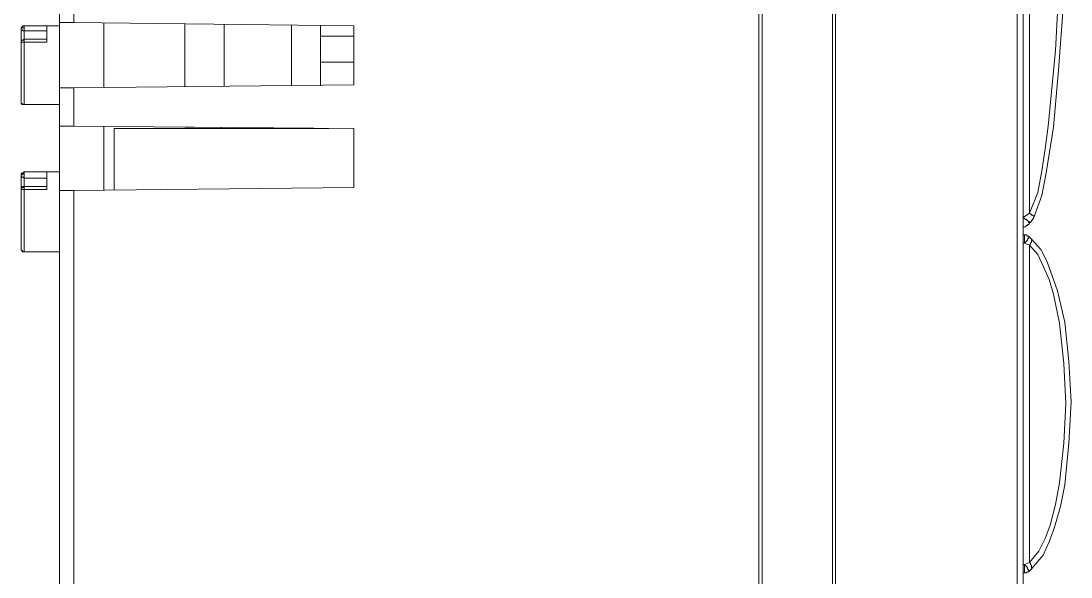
# Model space of a CAD drawing. Header units: centimetres. Extents: x -12.5 to 12.5, y -6.1 to 6.1.
# Drawn here: x 8.262 to 11.835, y -1.193 to 0.7 of the extents above; entities that cross this region are included whole.
import ezdxf

# ---------------------------------------------------------------- set-up
doc = ezdxf.new("R2010")
doc.units = ezdxf.units.CM
doc.header["$MEASUREMENT"] = 0
doc.layers.add('Camada 1', color=7, linetype='Continuous')

msp = doc.modelspace()

# ---------------------------------------------------------------- linework, layer by layer
at = {"layer": 'Camada 1', "color": 251, "lineweight": 9}
for points in [[(11.02362, -5.82844), (11.02362, -5.82844), (11.02362, 5.81417), (11.02362, 5.81417)], [(11.0342, 5.81417), (11.0342, 5.81417), (11.0342, -5.82844), (11.0342, -5.82844)], [(11.6518, -5.82844), (11.6518, -5.82844), (11.6518, 5.81417), (11.6518, 5.81417)], [(11.67298, 5.81417), (11.67298, 5.81417), (11.67298, -5.82844), (11.67298, -5.82844)], [(10.77304, -2.02756), (10.77304, -2.02756), (10.77304, 5.77888), (10.77304, 5.77888)], [(10.78363, 5.77888), (10.78363, 5.77888), (10.78363, -2.02756), (10.78363, -2.02756)], [(10.78363, -3.69098), (10.78363, -3.69098), (10.78363, 3.65738), (10.78363, 3.65738)], [(11.67298, 0.03126), (11.67298, 0.03126), (11.67298, 3.48142), (11.67298, 3.48142)], [(11.69415, 3.46731), (11.69415, 3.46731), (11.69415, 0.04537), (11.69415, 0.04537)], [(8.44154, 0.82458), (8.44154, 0.82458), (8.44154, 0.69405), (8.44154, 0.69405)], [(8.39215, 0.69405), (8.39215, 0.69405), (8.39215, 0.82105), (8.39215, 0.82105)], [(8.34982, 0.68347), (8.34982, 0.68347), (8.27221, 0.68347), (8.27221, 0.68347)], [(8.34982, 0.68347), (8.34982, 0.68347), (8.34982, 0.62702), (8.34982, 0.62702)], [(8.39215, 0.68347), (8.39215, 0.68347), (8.34982, 0.68347), (8.34982, 0.68347)], [(8.39215, 0.69405), (8.39215, 0.69405), (8.39215, 0.4718), (8.39215, 0.4718)], [(8.39215, 0.68347), (8.39215, 0.68347), (8.39215, 0.68347), (8.39215, 0.68347)], [(9.39404, 0.68347), (9.39404, 0.68347), (8.44154, 0.69405), (8.44154, 0.69405)], [(8.54384, 0.69052), (8.54384, 0.69052), (8.54384, 0.47533), (8.54384, 0.47533)], [(8.81901, 0.47533), (8.81901, 0.47533), (8.81901, 0.69052), (8.81901, 0.69052)], [(8.81901, 0.69052), (8.81901, 0.69052), (8.81901, 0.47533), (8.81901, 0.47533)], [(8.95307, 0.68699), (8.95307, 0.68699), (8.95307, 0.47886), (8.95307, 0.47886)], [(9.18237, 0.68699), (9.18237, 0.68699), (9.18237, 0.47886), (9.18237, 0.47886)], [(9.28115, 0.68347), (9.28115, 0.68347), (9.28115, 0.6623), (9.28115, 0.6623)], [(9.28115, 0.68347), (9.28115, 0.68347), (9.28115, 0.68347), (9.28115, 0.68347)], [(9.28115, 0.68347), (9.28115, 0.68347), (9.28115, 0.67641), (9.28115, 0.67641)], [(9.28115, 0.47886), (9.28115, 0.47886), (9.28115, 0.68347), (9.28115, 0.68347)], [(9.39404, 0.68347), (9.39404, 0.68347), (9.39404, 0.48238), (9.39404, 0.48238)], [(11.80703, 0.69095), (11.80703, 0.69095), (11.80703, 0.69095), (11.80703, 0.69095)], [(8.26162, 0.67288), (8.26162, 0.67288), (8.26162, 0.4718), (8.26162, 0.4718)], [(8.34982, 0.66583), (8.34982, 0.66583), (8.27221, 0.66583), (8.27221, 0.66583)], [(8.27221, 0.63761), (8.27221, 0.63761), (8.27221, 0.66583), (8.27221, 0.66583)], [(9.28115, 0.6623), (9.28115, 0.6623), (9.28115, 0.6623), (9.28115, 0.6623)], [(9.28115, 0.6623), (9.28115, 0.6623), (9.28115, 0.65524), (9.28115, 0.65524)], [(9.28115, 0.65524), (9.28115, 0.65524), (9.28115, 0.65524), (9.28115, 0.65524)], [(9.28115, 0.65524), (9.28115, 0.65524), (9.28115, 0.64113), (9.28115, 0.64113)], [(9.28115, 0.65172), (9.28115, 0.65172), (9.28115, 0.65172), (9.28115, 0.65172)], [(9.39404, 0.64819), (9.39404, 0.64819), (9.28115, 0.64819), (9.28115, 0.64819)], [(8.26162, 0.62702), (8.26162, 0.62702), (8.26162, 0.42594), (8.26162, 0.42594)], [(8.34982, 0.63761), (8.34982, 0.63761), (8.27221, 0.63761), (8.27221, 0.63761)], [(8.27221, 0.62702), (8.27221, 0.62702), (8.27221, 0.41536), (8.27221, 0.41536)], [(9.28115, 0.64113), (9.28115, 0.64113), (9.28115, 0.60938), (9.28115, 0.60938)], [(9.28115, 0.63055), (9.28115, 0.63055), (9.28115, 0.63055), (9.28115, 0.63055)], [(9.28115, 0.61644), (9.28115, 0.61644), (9.28115, 0.5988), (9.28115, 0.5988)], [(9.28115, 0.60938), (9.28115, 0.60938), (9.28115, 0.5988), (9.28115, 0.5988)], [(9.28115, 0.60585), (9.28115, 0.60585), (9.28115, 0.60585), (9.28115, 0.60585)], [(9.28115, 0.5988), (9.28115, 0.5988), (9.28115, 0.5988), (9.28115, 0.5988)], [(9.28115, 0.5988), (9.28115, 0.5988), (9.28115, 0.58469), (9.28115, 0.58469)], [(9.28115, 0.5988), (9.28115, 0.5988), (9.28115, 0.5988), (9.28115, 0.5988)], [(9.28115, 0.5988), (9.28115, 0.5988), (9.28115, 0.5988), (9.28115, 0.5988)], [(9.28115, 0.58469), (9.28115, 0.58469), (9.28115, 0.58469), (9.28115, 0.58469)], [(9.28115, 0.58469), (9.28115, 0.58469), (9.28115, 0.57411), (9.28115, 0.57411)], [(9.28115, 0.57411), (9.28115, 0.57411), (9.28115, 0.57411), (9.28115, 0.57411)], [(9.28115, 0.57411), (9.28115, 0.57411), (9.28115, 0.55294), (9.28115, 0.55294)], [(9.39404, 0.55999), (9.39404, 0.55999), (9.28115, 0.55999), (9.28115, 0.55999)], [(9.28115, 0.55294), (9.28115, 0.55294), (9.28115, 0.55294), (9.28115, 0.55294)], [(9.28115, 0.55294), (9.28115, 0.55294), (9.28115, 0.54588), (9.28115, 0.54588)], [(9.28115, 0.54588), (9.28115, 0.54588), (9.28115, 0.54588), (9.28115, 0.54588)], [(9.28115, 0.54588), (9.28115, 0.54588), (9.28115, 0.53883), (9.28115, 0.53883)], [(9.28115, 0.53883), (9.28115, 0.53883), (9.28115, 0.53883), (9.28115, 0.53883)], [(9.28115, 0.53883), (9.28115, 0.53883), (9.28115, 0.51766), (9.28115, 0.51766)], [(9.28115, 0.51766), (9.28115, 0.51766), (9.28115, 0.51766), (9.28115, 0.51766)], [(9.28115, 0.51766), (9.28115, 0.51766), (9.28115, 0.51413), (9.28115, 0.51413)], [(9.28115, 0.51413), (9.28115, 0.51413), (9.28115, 0.51413), (9.28115, 0.51413)], [(9.28115, 0.51413), (9.28115, 0.51413), (9.28115, 0.47886), (9.28115, 0.47886)], [(9.28115, 0.51413), (9.28115, 0.51413), (9.28115, 0.51413), (9.28115, 0.51413)], [(8.39215, 0.34127), (8.39215, 0.34127), (8.39215, 0.4718), (8.39215, 0.4718)], [(8.44154, 0.4718), (8.44154, 0.4718), (9.39404, 0.48238), (9.39404, 0.48238)], [(8.44154, 0.4718), (8.44154, 0.4718), (8.44154, 0.34127), (8.44154, 0.34127)], [(8.39215, 0.41536), (8.39215, 0.41536), (8.27221, 0.41536), (8.27221, 0.41536)], [(8.27221, 0.41536), (8.27221, 0.41536), (8.34982, 0.41536), (8.34982, 0.41536)], [(8.34982, 0.41536), (8.34982, 0.41536), (8.39215, 0.41536), (8.39215, 0.41536)], [(8.39215, 0.41536), (8.39215, 0.41536), (8.39215, 0.41536), (8.39215, 0.41536)], [(8.39215, 0.34127), (8.39215, 0.34127), (8.39215, 0.12255), (8.39215, 0.12255)], [(9.39404, 0.33422), (9.39404, 0.33422), (8.44154, 0.34127), (8.44154, 0.34127)], [(8.54384, 0.34127), (8.54384, 0.34127), (8.54384, 0.12255), (8.54384, 0.12255)], [(8.57912, 0.12608), (8.57912, 0.12608), (8.57912, 0.33422), (8.57912, 0.33422)], [(9.30937, 0.33422), (9.30937, 0.33422), (8.57912, 0.33422), (8.57912, 0.33422)], [(8.81901, 0.33774), (8.81901, 0.33774), (8.81901, 0.33774), (8.81901, 0.33774)], [(8.81901, 0.33774), (8.81901, 0.33774), (8.81901, 0.33774), (8.81901, 0.33774)], [(8.81901, 0.33774), (8.81901, 0.33774), (8.85076, 0.33774), (8.85076, 0.33774)], [(8.94248, 0.33774), (8.94248, 0.33774), (8.94248, 0.33422), (8.94248, 0.33422)], [(9.39404, 0.33422), (9.39404, 0.33422), (9.39404, 0.13313), (9.39404, 0.13313)], [(8.34982, 0.18605), (8.34982, 0.18605), (8.27221, 0.18605), (8.27221, 0.18605)], [(8.34982, 0.18605), (8.34982, 0.18605), (8.34982, 0.12608), (8.34982, 0.12608)], [(8.39215, 0.18605), (8.39215, 0.18605), (8.34982, 0.18605), (8.34982, 0.18605)], [(8.26162, 0.17547), (8.26162, 0.17547), (8.26162, -0.02915), (8.26162, -0.02915)], [(8.34982, 0.16488), (8.34982, 0.16488), (8.27221, 0.16488), (8.27221, 0.16488)], [(8.27221, 0.13666), (8.27221, 0.13666), (8.27221, 0.16488), (8.27221, 0.16488)], [(8.26162, 0.12608), (8.26162, 0.12608), (8.26162, -0.07501), (8.26162, -0.07501)], [(8.34982, 0.13666), (8.34982, 0.13666), (8.27221, 0.13666), (8.27221, 0.13666)], [(8.27221, 0.13666), (8.27221, 0.13666), (8.27221, 0.13666), (8.27221, 0.13666)], [(8.27221, 0.12608), (8.27221, 0.12608), (8.27221, -0.08559), (8.27221, -0.08559)], [(8.39215, -3.66981), (8.39215, -3.66981), (8.39215, 0.12255), (8.39215, 0.12255)], [(8.44154, 0.12255), (8.44154, 0.12255), (9.39404, 0.13313), (9.39404, 0.13313)], [(8.44154, 0.12255), (8.44154, 0.12255), (8.44154, -3.66981), (8.44154, -3.66981)], [(11.67298, 0.03126), (11.67298, 0.03126), (11.69415, 0.04537), (11.69415, 0.04537)], [(11.67298, 0.03126), (11.67298, 0.03126), (11.67298, 0.03126), (11.67298, 0.03126)], [(11.69767, 0.01362), (11.69767, 0.01362), (11.69415, 0.01362), (11.69415, 0.01362)], [(11.70826, 0.03126), (11.70826, 0.03126), (11.69767, 0.01362), (11.69767, 0.01362)], [(11.67298, -0.02872), (11.67298, -0.02872), (11.67298, -0.02872), (11.67298, -0.02872)], [(11.67298, -1.15055), (11.67298, -1.15055), (11.67298, -0.05694), (11.67298, -0.05694)], [(11.69415, -0.06399), (11.69415, -0.06399), (11.67651, -0.05694), (11.67651, -0.05694)], [(11.69415, -0.03577), (11.69415, -0.03577), (11.7012, -0.04283), (11.7012, -0.04283)], [(11.69415, -0.06399), (11.69415, -0.06399), (11.69415, -1.14349), (11.69415, -1.14349)], [(8.39215, -0.08559), (8.39215, -0.08559), (8.27221, -0.08559), (8.27221, -0.08559)], [(8.27221, -0.08559), (8.27221, -0.08559), (8.34982, -0.08559), (8.34982, -0.08559)], [(8.34982, -0.08559), (8.34982, -0.08559), (8.39215, -0.08559), (8.39215, -0.08559)], [(8.39215, -0.08559), (8.39215, -0.08559), (8.39215, -0.08559), (8.39215, -0.08559)], [(11.67651, -1.15055), (11.67651, -1.15055), (11.69415, -1.14349), (11.69415, -1.14349)], [(11.67298, -1.17877), (11.67298, -1.17877), (11.67298, -1.17877), (11.67298, -1.17877)], [(11.7012, -1.16466), (11.7012, -1.16466), (11.69415, -1.17172), (11.69415, -1.17172)]]:
    msp.add_open_spline(points, degree=3, dxfattribs=at)
for points, knots in [([(11.69415, 0.04537), (11.69415, 0.04537), (11.72237, 0.11592), (11.72237, 0.11592), (11.72237, 0.11592), (11.73648, 0.19001), (11.73648, 0.19001), (11.73648, 0.19001), (11.74706, 0.26409), (11.74706, 0.26409), (11.74706, 0.26409), (11.75765, 0.3417), (11.75765, 0.3417), (11.75765, 0.3417), (11.78234, 0.59923), (11.78234, 0.59923), (11.78234, 0.59923), (11.79645, 0.86028), (11.79645, 0.86028), (11.79645, 0.86028), (11.80703, 1.11781), (11.80703, 1.11781), (11.80703, 1.11781), (11.81762, 1.65403), (11.81762, 1.65403), (11.81762, 1.65403), (11.81409, 2.19025), (11.81409, 2.19025), (11.81409, 2.19025), (11.80351, 2.52187), (11.80351, 2.52187), (11.80351, 2.52187), (11.78587, 2.84995), (11.78587, 2.84995), (11.78587, 2.84995), (11.75765, 3.17803), (11.75765, 3.17803), (11.75765, 3.17803), (11.74001, 3.3015), (11.74001, 3.3015), (11.74001, 3.3015), (11.71178, 3.42498), (11.71178, 3.42498), (11.71178, 3.42498), (11.69415, 3.46731), (11.69415, 3.46731)], [0, 0, 0, 0, 0.0666667, 0.0666667, 0.0666667, 0.1333333, 0.1333333, 0.1333333, 0.2, 0.2, 0.2, 0.2666667, 0.2666667, 0.2666667, 0.3333333, 0.3333333, 0.3333333, 0.4, 0.4, 0.4, 0.4666667, 0.4666667, 0.4666667, 0.5333333, 0.5333333, 0.5333333, 0.6, 0.6, 0.6, 0.6666667, 0.6666667, 0.6666667, 0.7333333, 0.7333333, 0.7333333, 0.8, 0.8, 0.8, 0.8666667, 0.8666667, 0.8666667, 0.9333333, 0.9333333, 0.9333333, 1, 1, 1, 1]), ([(11.70826, 3.48142), (11.70826, 3.48142), (11.7259, 3.43203), (11.7259, 3.43203), (11.7259, 3.43203), (11.74353, 3.37206), (11.74353, 3.37206), (11.74353, 3.37206), (11.75412, 3.30856), (11.75412, 3.30856), (11.75412, 3.30856), (11.77176, 3.18509), (11.77176, 3.18509), (11.77176, 3.18509), (11.79645, 2.93814), (11.79645, 2.93814), (11.79645, 2.93814), (11.81409, 2.68767), (11.81409, 2.68767), (11.81409, 2.68767), (11.8282, 2.19025), (11.8282, 2.19025), (11.8282, 2.19025), (11.83526, 1.65403), (11.83526, 1.65403), (11.83526, 1.65403), (11.82467, 1.11781), (11.82467, 1.11781), (11.82467, 1.11781), (11.80703, 0.72976), (11.80703, 0.72976), (11.80703, 0.72976), (11.79292, 0.5322), (11.79292, 0.5322), (11.79292, 0.5322), (11.77528, 0.33817), (11.77528, 0.33817), (11.77528, 0.33817), (11.75059, 0.18295), (11.75059, 0.18295), (11.75059, 0.18295), (11.73648, 0.10534), (11.73648, 0.10534), (11.73648, 0.10534), (11.70826, 0.03126), (11.70826, 0.03126)], [0, 0, 0, 0, 0.0666667, 0.0666667, 0.0666667, 0.1333333, 0.1333333, 0.1333333, 0.2, 0.2, 0.2, 0.2666667, 0.2666667, 0.2666667, 0.3333333, 0.3333333, 0.3333333, 0.4, 0.4, 0.4, 0.4666667, 0.4666667, 0.4666667, 0.5333333, 0.5333333, 0.5333333, 0.6, 0.6, 0.6, 0.6666667, 0.6666667, 0.6666667, 0.7333333, 0.7333333, 0.7333333, 0.8, 0.8, 0.8, 0.8666667, 0.8666667, 0.8666667, 0.9333333, 0.9333333, 0.9333333, 1, 1, 1, 1]), ([(8.26162, 0.67288), (8.26162, 0.67288), (8.26162, 0.67641), (8.26162, 0.67641), (8.26162, 0.67641), (8.26515, 0.67994), (8.26515, 0.67994), (8.26515, 0.67994), (8.26868, 0.68347), (8.26868, 0.68347), (8.26868, 0.68347), (8.27221, 0.68347), (8.27221, 0.68347)], [0, 0, 0, 0, 0.25, 0.25, 0.25, 0.5, 0.5, 0.5, 0.75, 0.75, 0.75, 1, 1, 1, 1]), ([(8.27221, 0.68347), (8.27221, 0.68347), (8.27221, 0.68347), (8.27221, 0.68347), (8.27221, 0.68347), (8.27221, 0.67994), (8.27221, 0.67994), (8.27221, 0.67994), (8.27221, 0.67641), (8.27221, 0.67641)], [0, 0, 0, 0, 0.3333333, 0.3333333, 0.3333333, 0.6666667, 0.6666667, 0.6666667, 1, 1, 1, 1]), ([(8.44154, 0.69405), (8.44154, 0.69405), (8.43096, 0.69405), (8.43096, 0.69405), (8.43096, 0.69405), (8.4239, 0.69405), (8.4239, 0.69405), (8.4239, 0.69405), (8.41332, 0.69405), (8.41332, 0.69405), (8.41332, 0.69405), (8.40626, 0.69405), (8.40626, 0.69405), (8.40626, 0.69405), (8.40273, 0.69405), (8.40273, 0.69405), (8.40273, 0.69405), (8.39568, 0.69405), (8.39568, 0.69405), (8.39568, 0.69405), (8.39215, 0.69405), (8.39215, 0.69405)], [0, 0, 0, 0, 0.1428571, 0.1428571, 0.1428571, 0.2857143, 0.2857143, 0.2857143, 0.4285714, 0.4285714, 0.4285714, 0.5714286, 0.5714286, 0.5714286, 0.7142857, 0.7142857, 0.7142857, 0.8571429, 0.8571429, 0.8571429, 1, 1, 1, 1]), ([(8.81901, 0.69052), (8.81901, 0.69052), (8.81901, 0.67994), (8.81901, 0.67994), (8.81901, 0.67994), (8.81901, 0.66936), (8.81901, 0.66936), (8.81901, 0.66936), (8.81901, 0.66583), (8.81901, 0.66583)], [0, 0, 0, 0, 0.3333333, 0.3333333, 0.3333333, 0.6666667, 0.6666667, 0.6666667, 1, 1, 1, 1]), ([(8.81901, 0.66583), (8.81901, 0.66583), (8.81901, 0.66936), (8.81901, 0.66936), (8.81901, 0.66936), (8.81901, 0.67994), (8.81901, 0.67994), (8.81901, 0.67994), (8.81901, 0.69052), (8.81901, 0.69052)], [0, 0, 0, 0, 0.3333333, 0.3333333, 0.3333333, 0.6666667, 0.6666667, 0.6666667, 1, 1, 1, 1]), ([(8.27221, 0.67641), (8.27221, 0.67641), (8.26868, 0.67641), (8.26868, 0.67641), (8.26868, 0.67641), (8.26515, 0.67641), (8.26515, 0.67641), (8.26515, 0.67641), (8.26162, 0.67641), (8.26162, 0.67641), (8.26162, 0.67641), (8.26162, 0.67288), (8.26162, 0.67288)], [0, 0, 0, 0, 0.25, 0.25, 0.25, 0.5, 0.5, 0.5, 0.75, 0.75, 0.75, 1, 1, 1, 1]), ([(8.26162, 0.67288), (8.26162, 0.67288), (8.26162, 0.67288), (8.26162, 0.67288), (8.26162, 0.67288), (8.26162, 0.66936), (8.26162, 0.66936), (8.26162, 0.66936), (8.26515, 0.66936), (8.26515, 0.66936), (8.26515, 0.66936), (8.26868, 0.66583), (8.26868, 0.66583), (8.26868, 0.66583), (8.27221, 0.66583), (8.27221, 0.66583)], [0, 0, 0, 0, 0.2, 0.2, 0.2, 0.4, 0.4, 0.4, 0.6, 0.6, 0.6, 0.8, 0.8, 0.8, 1, 1, 1, 1]), ([(8.27221, 0.67641), (8.27221, 0.67641), (8.27221, 0.67288), (8.27221, 0.67288), (8.27221, 0.67288), (8.27221, 0.66936), (8.27221, 0.66936), (8.27221, 0.66936), (8.27221, 0.66583), (8.27221, 0.66583)], [0, 0, 0, 0, 0.3333333, 0.3333333, 0.3333333, 0.6666667, 0.6666667, 0.6666667, 1, 1, 1, 1]), ([(9.28115, 0.65172), (9.28115, 0.65172), (9.28115, 0.64819), (9.28115, 0.64819), (9.28115, 0.64819), (9.28115, 0.64466), (9.28115, 0.64466), (9.28115, 0.64466), (9.28115, 0.63761), (9.28115, 0.63761), (9.28115, 0.63761), (9.28115, 0.63055), (9.28115, 0.63055)], [0, 0, 0, 0, 0.25, 0.25, 0.25, 0.5, 0.5, 0.5, 0.75, 0.75, 0.75, 1, 1, 1, 1]), ([(8.27221, 0.63761), (8.27221, 0.63761), (8.26515, 0.63408), (8.26515, 0.63408), (8.26515, 0.63408), (8.26162, 0.63055), (8.26162, 0.63055), (8.26162, 0.63055), (8.26162, 0.62702), (8.26162, 0.62702)], [0, 0, 0, 0, 0.3333333, 0.3333333, 0.3333333, 0.6666667, 0.6666667, 0.6666667, 1, 1, 1, 1]), ([(8.27221, 0.63408), (8.27221, 0.63408), (8.26868, 0.63408), (8.26868, 0.63408), (8.26868, 0.63408), (8.26515, 0.63408), (8.26515, 0.63408), (8.26515, 0.63408), (8.26162, 0.63055), (8.26162, 0.63055), (8.26162, 0.63055), (8.26162, 0.62702), (8.26162, 0.62702)], [0, 0, 0, 0, 0.25, 0.25, 0.25, 0.5, 0.5, 0.5, 0.75, 0.75, 0.75, 1, 1, 1, 1]), ([(8.27221, 0.62702), (8.27221, 0.62702), (8.26868, 0.62702), (8.26868, 0.62702), (8.26868, 0.62702), (8.26515, 0.62702), (8.26515, 0.62702), (8.26515, 0.62702), (8.26162, 0.62702), (8.26162, 0.62702)], [0, 0, 0, 0, 0.3333333, 0.3333333, 0.3333333, 0.6666667, 0.6666667, 0.6666667, 1, 1, 1, 1]), ([(8.27221, 0.63761), (8.27221, 0.63761), (8.27221, 0.63761), (8.27221, 0.63761), (8.27221, 0.63761), (8.27221, 0.63408), (8.27221, 0.63408)], [0, 0, 0, 0, 0.5, 0.5, 0.5, 1, 1, 1, 1]), ([(8.27221, 0.63408), (8.27221, 0.63408), (8.27221, 0.63408), (8.27221, 0.63408), (8.27221, 0.63408), (8.27221, 0.63055), (8.27221, 0.63055), (8.27221, 0.63055), (8.27221, 0.62702), (8.27221, 0.62702)], [0, 0, 0, 0, 0.3333333, 0.3333333, 0.3333333, 0.6666667, 0.6666667, 0.6666667, 1, 1, 1, 1]), ([(8.34982, 0.62702), (8.34982, 0.62702), (8.30748, 0.62702), (8.30748, 0.62702), (8.30748, 0.62702), (8.27221, 0.62702), (8.27221, 0.62702)], [0, 0, 0, 0, 0.5, 0.5, 0.5, 1, 1, 1, 1]), ([(9.28115, 0.64113), (9.28115, 0.64113), (9.28115, 0.64113), (9.28115, 0.64113), (9.28115, 0.64113), (9.28115, 0.63761), (9.28115, 0.63761), (9.28115, 0.63761), (9.28115, 0.63408), (9.28115, 0.63408), (9.28115, 0.63408), (9.28115, 0.63055), (9.28115, 0.63055)], [0, 0, 0, 0, 0.25, 0.25, 0.25, 0.5, 0.5, 0.5, 0.75, 0.75, 0.75, 1, 1, 1, 1]), ([(9.28115, 0.63055), (9.28115, 0.63055), (9.28115, 0.62349), (9.28115, 0.62349), (9.28115, 0.62349), (9.28115, 0.61644), (9.28115, 0.61644), (9.28115, 0.61644), (9.28115, 0.61291), (9.28115, 0.61291), (9.28115, 0.61291), (9.28115, 0.60938), (9.28115, 0.60938), (9.28115, 0.60938), (9.28115, 0.60585), (9.28115, 0.60585)], [0, 0, 0, 0, 0.2, 0.2, 0.2, 0.4, 0.4, 0.4, 0.6, 0.6, 0.6, 0.8, 0.8, 0.8, 1, 1, 1, 1]), ([(9.28115, 0.63055), (9.28115, 0.63055), (9.28115, 0.62702), (9.28115, 0.62702), (9.28115, 0.62702), (9.28115, 0.62349), (9.28115, 0.62349)], [0, 0, 0, 0, 0.5, 0.5, 0.5, 1, 1, 1, 1]), ([(8.39215, 0.4718), (8.39215, 0.4718), (8.39215, 0.4718), (8.39215, 0.4718), (8.39215, 0.4718), (8.39568, 0.4718), (8.39568, 0.4718), (8.39568, 0.4718), (8.40273, 0.4718), (8.40273, 0.4718), (8.40273, 0.4718), (8.40626, 0.4718), (8.40626, 0.4718), (8.40626, 0.4718), (8.41332, 0.4718), (8.41332, 0.4718), (8.41332, 0.4718), (8.4239, 0.4718), (8.4239, 0.4718), (8.4239, 0.4718), (8.43096, 0.4718), (8.43096, 0.4718), (8.43096, 0.4718), (8.44154, 0.4718), (8.44154, 0.4718)], [0, 0, 0, 0, 0.125, 0.125, 0.125, 0.25, 0.25, 0.25, 0.375, 0.375, 0.375, 0.5, 0.5, 0.5, 0.625, 0.625, 0.625, 0.75, 0.75, 0.75, 0.875, 0.875, 0.875, 1, 1, 1, 1]), ([(9.28115, 0.49297), (9.28115, 0.49297), (9.28115, 0.49297), (9.28115, 0.49297), (9.28115, 0.49297), (9.28115, 0.48944), (9.28115, 0.48944), (9.28115, 0.48944), (9.28115, 0.48591), (9.28115, 0.48591)], [0, 0, 0, 0, 0.3333333, 0.3333333, 0.3333333, 0.6666667, 0.6666667, 0.6666667, 1, 1, 1, 1]), ([(8.27221, 0.41536), (8.27221, 0.41536), (8.26868, 0.41536), (8.26868, 0.41536), (8.26868, 0.41536), (8.26515, 0.41536), (8.26515, 0.41536), (8.26515, 0.41536), (8.26162, 0.41888), (8.26162, 0.41888), (8.26162, 0.41888), (8.26162, 0.42594), (8.26162, 0.42594)], [0, 0, 0, 0, 0.25, 0.25, 0.25, 0.5, 0.5, 0.5, 0.75, 0.75, 0.75, 1, 1, 1, 1]), ([(8.26515, 0.41888), (8.26515, 0.41888), (8.26868, 0.41536), (8.26868, 0.41536), (8.26868, 0.41536), (8.27221, 0.41536), (8.27221, 0.41536)], [0, 0, 0, 0, 0.5, 0.5, 0.5, 1, 1, 1, 1]), ([(8.44154, 0.34127), (8.44154, 0.34127), (8.43096, 0.34127), (8.43096, 0.34127), (8.43096, 0.34127), (8.4239, 0.34127), (8.4239, 0.34127), (8.4239, 0.34127), (8.41332, 0.34127), (8.41332, 0.34127), (8.41332, 0.34127), (8.40626, 0.34127), (8.40626, 0.34127), (8.40626, 0.34127), (8.40273, 0.34127), (8.40273, 0.34127), (8.40273, 0.34127), (8.39568, 0.34127), (8.39568, 0.34127), (8.39568, 0.34127), (8.39215, 0.34127), (8.39215, 0.34127)], [0, 0, 0, 0, 0.1428571, 0.1428571, 0.1428571, 0.2857143, 0.2857143, 0.2857143, 0.4285714, 0.4285714, 0.4285714, 0.5714286, 0.5714286, 0.5714286, 0.7142857, 0.7142857, 0.7142857, 0.8571429, 0.8571429, 0.8571429, 1, 1, 1, 1]), ([(8.26162, 0.17547), (8.26162, 0.17547), (8.26162, 0.17899), (8.26162, 0.17899), (8.26162, 0.17899), (8.26515, 0.18252), (8.26515, 0.18252), (8.26515, 0.18252), (8.26868, 0.18252), (8.26868, 0.18252), (8.26868, 0.18252), (8.27221, 0.18605), (8.27221, 0.18605)], [0, 0, 0, 0, 0.25, 0.25, 0.25, 0.5, 0.5, 0.5, 0.75, 0.75, 0.75, 1, 1, 1, 1]), ([(8.27221, 0.17899), (8.27221, 0.17899), (8.26868, 0.17899), (8.26868, 0.17899), (8.26868, 0.17899), (8.26515, 0.17547), (8.26515, 0.17547), (8.26515, 0.17547), (8.26162, 0.17547), (8.26162, 0.17547)], [0, 0, 0, 0, 0.3333333, 0.3333333, 0.3333333, 0.6666667, 0.6666667, 0.6666667, 1, 1, 1, 1]), ([(8.27221, 0.18605), (8.27221, 0.18605), (8.27221, 0.18252), (8.27221, 0.18252), (8.27221, 0.18252), (8.27221, 0.17899), (8.27221, 0.17899)], [0, 0, 0, 0, 0.5, 0.5, 0.5, 1, 1, 1, 1]), ([(8.27221, 0.17899), (8.27221, 0.17899), (8.27221, 0.17547), (8.27221, 0.17547), (8.27221, 0.17547), (8.27221, 0.17194), (8.27221, 0.17194), (8.27221, 0.17194), (8.27221, 0.16841), (8.27221, 0.16841), (8.27221, 0.16841), (8.27221, 0.16488), (8.27221, 0.16488)], [0, 0, 0, 0, 0.25, 0.25, 0.25, 0.5, 0.5, 0.5, 0.75, 0.75, 0.75, 1, 1, 1, 1]), ([(8.26162, 0.17547), (8.26162, 0.17547), (8.26162, 0.17194), (8.26162, 0.17194), (8.26162, 0.17194), (8.26515, 0.16841), (8.26515, 0.16841), (8.26515, 0.16841), (8.26868, 0.16841), (8.26868, 0.16841), (8.26868, 0.16841), (8.27221, 0.16488), (8.27221, 0.16488)], [0, 0, 0, 0, 0.25, 0.25, 0.25, 0.5, 0.5, 0.5, 0.75, 0.75, 0.75, 1, 1, 1, 1]), ([(8.27221, 0.13666), (8.27221, 0.13666), (8.26515, 0.13666), (8.26515, 0.13666), (8.26515, 0.13666), (8.26515, 0.13313), (8.26515, 0.13313), (8.26515, 0.13313), (8.26162, 0.13313), (8.26162, 0.13313), (8.26162, 0.13313), (8.26162, 0.1296), (8.26162, 0.1296), (8.26162, 0.1296), (8.26162, 0.12608), (8.26162, 0.12608)], [0, 0, 0, 0, 0.2, 0.2, 0.2, 0.4, 0.4, 0.4, 0.6, 0.6, 0.6, 0.8, 0.8, 0.8, 1, 1, 1, 1]), ([(8.27221, 0.13666), (8.27221, 0.13666), (8.26868, 0.13313), (8.26868, 0.13313), (8.26868, 0.13313), (8.26515, 0.13313), (8.26515, 0.13313), (8.26515, 0.13313), (8.26162, 0.1296), (8.26162, 0.1296), (8.26162, 0.1296), (8.26162, 0.12608), (8.26162, 0.12608)], [0, 0, 0, 0, 0.25, 0.25, 0.25, 0.5, 0.5, 0.5, 0.75, 0.75, 0.75, 1, 1, 1, 1]), ([(8.27221, 0.12608), (8.27221, 0.12608), (8.26868, 0.12608), (8.26868, 0.12608), (8.26868, 0.12608), (8.26515, 0.12608), (8.26515, 0.12608), (8.26515, 0.12608), (8.26162, 0.12608), (8.26162, 0.12608)], [0, 0, 0, 0, 0.3333333, 0.3333333, 0.3333333, 0.6666667, 0.6666667, 0.6666667, 1, 1, 1, 1]), ([(8.27221, 0.13666), (8.27221, 0.13666), (8.27221, 0.13313), (8.27221, 0.13313), (8.27221, 0.13313), (8.27221, 0.1296), (8.27221, 0.1296), (8.27221, 0.1296), (8.27221, 0.12608), (8.27221, 0.12608)], [0, 0, 0, 0, 0.3333333, 0.3333333, 0.3333333, 0.6666667, 0.6666667, 0.6666667, 1, 1, 1, 1]), ([(8.34982, 0.12608), (8.34982, 0.12608), (8.30748, 0.12608), (8.30748, 0.12608), (8.30748, 0.12608), (8.27221, 0.12608), (8.27221, 0.12608)], [0, 0, 0, 0, 0.5, 0.5, 0.5, 1, 1, 1, 1]), ([(8.39215, 0.12255), (8.39215, 0.12255), (8.39215, 0.12255), (8.39215, 0.12255), (8.39215, 0.12255), (8.39568, 0.12255), (8.39568, 0.12255), (8.39568, 0.12255), (8.40273, 0.12255), (8.40273, 0.12255), (8.40273, 0.12255), (8.40626, 0.12255), (8.40626, 0.12255), (8.40626, 0.12255), (8.41332, 0.12255), (8.41332, 0.12255), (8.41332, 0.12255), (8.4239, 0.12255), (8.4239, 0.12255), (8.4239, 0.12255), (8.43096, 0.12255), (8.43096, 0.12255), (8.43096, 0.12255), (8.44154, 0.12255), (8.44154, 0.12255)], [0, 0, 0, 0, 0.125, 0.125, 0.125, 0.25, 0.25, 0.25, 0.375, 0.375, 0.375, 0.5, 0.5, 0.5, 0.625, 0.625, 0.625, 0.75, 0.75, 0.75, 0.875, 0.875, 0.875, 1, 1, 1, 1]), ([(11.70826, 0.03126), (11.70826, 0.03126), (11.70826, 0.03126), (11.70826, 0.03126), (11.70826, 0.03126), (11.70826, 0.03478), (11.70826, 0.03478), (11.70826, 0.03478), (11.70473, 0.03831), (11.70473, 0.03831), (11.70473, 0.03831), (11.7012, 0.03831), (11.7012, 0.03831), (11.7012, 0.03831), (11.7012, 0.04184), (11.7012, 0.04184), (11.7012, 0.04184), (11.69767, 0.04184), (11.69767, 0.04184), (11.69767, 0.04184), (11.69415, 0.04537), (11.69415, 0.04537)], [0, 0, 0, 0, 0.1428571, 0.1428571, 0.1428571, 0.2857143, 0.2857143, 0.2857143, 0.4285714, 0.4285714, 0.4285714, 0.5714286, 0.5714286, 0.5714286, 0.7142857, 0.7142857, 0.7142857, 0.8571429, 0.8571429, 0.8571429, 1, 1, 1, 1]), ([(11.67298, -0.00049), (11.67298, -0.00049), (11.67298, -0.00049), (11.67298, -0.00049), (11.67298, -0.00049), (11.67298, 0.00303), (11.67298, 0.00303), (11.67298, 0.00303), (11.67298, 0.00656), (11.67298, 0.00656), (11.67298, 0.00656), (11.67298, 0.01009), (11.67298, 0.01009), (11.67298, 0.01009), (11.67298, 0.01362), (11.67298, 0.01362), (11.67298, 0.01362), (11.67298, 0.01714), (11.67298, 0.01714), (11.67298, 0.01714), (11.67298, 0.0242), (11.67298, 0.0242), (11.67298, 0.0242), (11.67298, 0.03126), (11.67298, 0.03126)], [0, 0, 0, 0, 0.125, 0.125, 0.125, 0.25, 0.25, 0.25, 0.375, 0.375, 0.375, 0.5, 0.5, 0.5, 0.625, 0.625, 0.625, 0.75, 0.75, 0.75, 0.875, 0.875, 0.875, 1, 1, 1, 1]), ([(11.69767, 0.01362), (11.69767, 0.01362), (11.69767, 0.01362), (11.69767, 0.01362), (11.69767, 0.01362), (11.69415, 0.01362), (11.69415, 0.01362), (11.69415, 0.01362), (11.69415, 0.01714), (11.69415, 0.01714), (11.69415, 0.01714), (11.69062, 0.01714), (11.69062, 0.01714), (11.69062, 0.01714), (11.68709, 0.02067), (11.68709, 0.02067), (11.68709, 0.02067), (11.68356, 0.0242), (11.68356, 0.0242), (11.68356, 0.0242), (11.67651, 0.02773), (11.67651, 0.02773), (11.67651, 0.02773), (11.67298, 0.03126), (11.67298, 0.03126)], [0, 0, 0, 0, 0.125, 0.125, 0.125, 0.25, 0.25, 0.25, 0.375, 0.375, 0.375, 0.5, 0.5, 0.5, 0.625, 0.625, 0.625, 0.75, 0.75, 0.75, 0.875, 0.875, 0.875, 1, 1, 1, 1]), ([(11.69415, 0.01362), (11.69415, 0.01362), (11.69415, 0.01362), (11.69415, 0.01362), (11.69415, 0.01362), (11.69062, 0.01362), (11.69062, 0.01362), (11.69062, 0.01362), (11.69062, 0.01714), (11.69062, 0.01714), (11.69062, 0.01714), (11.68709, 0.02067), (11.68709, 0.02067), (11.68709, 0.02067), (11.68003, 0.0242), (11.68003, 0.0242), (11.68003, 0.0242), (11.67651, 0.02773), (11.67651, 0.02773), (11.67651, 0.02773), (11.67298, 0.03126), (11.67298, 0.03126)], [0, 0, 0, 0, 0.1428571, 0.1428571, 0.1428571, 0.2857143, 0.2857143, 0.2857143, 0.4285714, 0.4285714, 0.4285714, 0.5714286, 0.5714286, 0.5714286, 0.7142857, 0.7142857, 0.7142857, 0.8571429, 0.8571429, 0.8571429, 1, 1, 1, 1]), ([(11.69415, 0.01362), (11.69415, 0.01362), (11.69415, 0.01009), (11.69415, 0.01009), (11.69415, 0.01009), (11.69062, 0.00656), (11.69062, 0.00656), (11.69062, 0.00656), (11.68709, 0.00656), (11.68709, 0.00656), (11.68709, 0.00656), (11.68709, 0.00303), (11.68709, 0.00303), (11.68709, 0.00303), (11.68356, 0.00303), (11.68356, 0.00303), (11.68356, 0.00303), (11.68003, -0.00049), (11.68003, -0.00049), (11.68003, -0.00049), (11.67651, -0.00049), (11.67651, -0.00049), (11.67651, -0.00049), (11.67298, -0.00049), (11.67298, -0.00049)], [0, 0, 0, 0, 0.125, 0.125, 0.125, 0.25, 0.25, 0.25, 0.375, 0.375, 0.375, 0.5, 0.5, 0.5, 0.625, 0.625, 0.625, 0.75, 0.75, 0.75, 0.875, 0.875, 0.875, 1, 1, 1, 1]), ([(11.67298, -0.02872), (11.67298, -0.02872), (11.67298, -0.02872), (11.67298, -0.02872), (11.67298, -0.02872), (11.67298, -0.03225), (11.67298, -0.03225), (11.67298, -0.03225), (11.67298, -0.03577), (11.67298, -0.03577), (11.67298, -0.03577), (11.67298, -0.04283), (11.67298, -0.04283), (11.67298, -0.04283), (11.67298, -0.04636), (11.67298, -0.04636), (11.67298, -0.04636), (11.67298, -0.05341), (11.67298, -0.05341), (11.67298, -0.05341), (11.67298, -0.05694), (11.67298, -0.05694)], [0, 0, 0, 0, 0.1428571, 0.1428571, 0.1428571, 0.2857143, 0.2857143, 0.2857143, 0.4285714, 0.4285714, 0.4285714, 0.5714286, 0.5714286, 0.5714286, 0.7142857, 0.7142857, 0.7142857, 0.8571429, 0.8571429, 0.8571429, 1, 1, 1, 1]), ([(11.67298, -0.02872), (11.67298, -0.02872), (11.67651, -0.02872), (11.67651, -0.02872), (11.67651, -0.02872), (11.67651, -0.03225), (11.67651, -0.03225), (11.67651, -0.03225), (11.67651, -0.03577), (11.67651, -0.03577), (11.67651, -0.03577), (11.67651, -0.04283), (11.67651, -0.04283), (11.67651, -0.04283), (11.67651, -0.04636), (11.67651, -0.04636), (11.67651, -0.04636), (11.67651, -0.05341), (11.67651, -0.05341), (11.67651, -0.05341), (11.67651, -0.05694), (11.67651, -0.05694)], [0, 0, 0, 0, 0.1428571, 0.1428571, 0.1428571, 0.2857143, 0.2857143, 0.2857143, 0.4285714, 0.4285714, 0.4285714, 0.5714286, 0.5714286, 0.5714286, 0.7142857, 0.7142857, 0.7142857, 0.8571429, 0.8571429, 0.8571429, 1, 1, 1, 1]), ([(11.67298, -0.02872), (11.67298, -0.02872), (11.67651, -0.02872), (11.67651, -0.02872), (11.67651, -0.02872), (11.68003, -0.02872), (11.68003, -0.02872), (11.68003, -0.02872), (11.68356, -0.02872), (11.68356, -0.02872), (11.68356, -0.02872), (11.68709, -0.03225), (11.68709, -0.03225), (11.68709, -0.03225), (11.69062, -0.03225), (11.69062, -0.03225), (11.69062, -0.03225), (11.69415, -0.03577), (11.69415, -0.03577)], [0, 0, 0, 0, 0.1666667, 0.1666667, 0.1666667, 0.3333333, 0.3333333, 0.3333333, 0.5, 0.5, 0.5, 0.6666667, 0.6666667, 0.6666667, 0.8333333, 0.8333333, 0.8333333, 1, 1, 1, 1]), ([(11.67651, -0.05694), (11.67651, -0.05694), (11.67651, -0.05694), (11.67651, -0.05694), (11.67651, -0.05694), (11.67298, -0.05694), (11.67298, -0.05694)], [0, 0, 0, 0, 0.5, 0.5, 0.5, 1, 1, 1, 1]), ([(11.69415, -0.03577), (11.69415, -0.03577), (11.69415, -0.03577), (11.69415, -0.03577), (11.69415, -0.03577), (11.69062, -0.03577), (11.69062, -0.03577), (11.69062, -0.03577), (11.69062, -0.0393), (11.69062, -0.0393), (11.69062, -0.0393), (11.68709, -0.04283), (11.68709, -0.04283), (11.68709, -0.04283), (11.68709, -0.04636), (11.68709, -0.04636), (11.68709, -0.04636), (11.68356, -0.04988), (11.68356, -0.04988), (11.68356, -0.04988), (11.68003, -0.05341), (11.68003, -0.05341), (11.68003, -0.05341), (11.67651, -0.05694), (11.67651, -0.05694)], [0, 0, 0, 0, 0.125, 0.125, 0.125, 0.25, 0.25, 0.25, 0.375, 0.375, 0.375, 0.5, 0.5, 0.5, 0.625, 0.625, 0.625, 0.75, 0.75, 0.75, 0.875, 0.875, 0.875, 1, 1, 1, 1]), ([(11.7012, -0.04283), (11.7012, -0.04283), (11.7012, -0.04283), (11.7012, -0.04283), (11.7012, -0.04283), (11.7012, -0.04636), (11.7012, -0.04636), (11.7012, -0.04636), (11.7012, -0.04988), (11.7012, -0.04988), (11.7012, -0.04988), (11.7012, -0.05341), (11.7012, -0.05341), (11.7012, -0.05341), (11.69767, -0.05694), (11.69767, -0.05694), (11.69767, -0.05694), (11.69767, -0.06047), (11.69767, -0.06047), (11.69767, -0.06047), (11.69415, -0.06399), (11.69415, -0.06399)], [0, 0, 0, 0, 0.1428571, 0.1428571, 0.1428571, 0.2857143, 0.2857143, 0.2857143, 0.4285714, 0.4285714, 0.4285714, 0.5714286, 0.5714286, 0.5714286, 0.7142857, 0.7142857, 0.7142857, 0.8571429, 0.8571429, 0.8571429, 1, 1, 1, 1]), ([(11.69415, -1.14349), (11.69415, -1.14349), (11.7259, -1.10469), (11.7259, -1.10469), (11.7259, -1.10469), (11.74706, -1.06236), (11.74706, -1.06236), (11.74706, -1.06236), (11.7647, -1.01649), (11.7647, -1.01649), (11.7647, -1.01649), (11.78234, -0.94594), (11.78234, -0.94594), (11.78234, -0.94594), (11.79645, -0.87186), (11.79645, -0.87186), (11.79645, -0.87186), (11.81056, -0.7378), (11.81056, -0.7378), (11.81056, -0.7378), (11.81762, -0.60374), (11.81762, -0.60374), (11.81762, -0.60374), (11.81056, -0.46616), (11.81056, -0.46616), (11.81056, -0.46616), (11.79645, -0.32858), (11.79645, -0.32858), (11.79645, -0.32858), (11.77528, -0.2298), (11.77528, -0.2298), (11.77528, -0.2298), (11.76117, -0.18041), (11.76117, -0.18041), (11.76117, -0.18041), (11.74001, -0.13455), (11.74001, -0.13455), (11.74001, -0.13455), (11.72237, -0.09575), (11.72237, -0.09575), (11.72237, -0.09575), (11.69415, -0.06399), (11.69415, -0.06399)], [0, 0, 0, 0, 0.0714286, 0.0714286, 0.0714286, 0.1428571, 0.1428571, 0.1428571, 0.2142857, 0.2142857, 0.2142857, 0.2857143, 0.2857143, 0.2857143, 0.3571429, 0.3571429, 0.3571429, 0.4285714, 0.4285714, 0.4285714, 0.5, 0.5, 0.5, 0.5714286, 0.5714286, 0.5714286, 0.6428571, 0.6428571, 0.6428571, 0.7142857, 0.7142857, 0.7142857, 0.7857143, 0.7857143, 0.7857143, 0.8571429, 0.8571429, 0.8571429, 0.9285714, 0.9285714, 0.9285714, 1, 1, 1, 1]), ([(11.7012, -0.04283), (11.7012, -0.04283), (11.73295, -0.07811), (11.73295, -0.07811), (11.73295, -0.07811), (11.75412, -0.12044), (11.75412, -0.12044), (11.75412, -0.12044), (11.7894, -0.21922), (11.7894, -0.21922), (11.7894, -0.21922), (11.81409, -0.32505), (11.81409, -0.32505), (11.81409, -0.32505), (11.8282, -0.45911), (11.8282, -0.45911), (11.8282, -0.45911), (11.83526, -0.59669), (11.83526, -0.59669), (11.83526, -0.59669), (11.8282, -0.7378), (11.8282, -0.7378), (11.8282, -0.7378), (11.81409, -0.87891), (11.81409, -0.87891), (11.81409, -0.87891), (11.79998, -0.95299), (11.79998, -0.95299), (11.79998, -0.95299), (11.77881, -1.02355), (11.77881, -1.02355), (11.77881, -1.02355), (11.76117, -1.07294), (11.76117, -1.07294), (11.76117, -1.07294), (11.74001, -1.1188), (11.74001, -1.1188), (11.74001, -1.1188), (11.7012, -1.16466), (11.7012, -1.16466)], [0, 0, 0, 0, 0.0769231, 0.0769231, 0.0769231, 0.1538462, 0.1538462, 0.1538462, 0.2307692, 0.2307692, 0.2307692, 0.3076923, 0.3076923, 0.3076923, 0.3846154, 0.3846154, 0.3846154, 0.4615385, 0.4615385, 0.4615385, 0.5384615, 0.5384615, 0.5384615, 0.6153846, 0.6153846, 0.6153846, 0.6923077, 0.6923077, 0.6923077, 0.7692308, 0.7692308, 0.7692308, 0.8461538, 0.8461538, 0.8461538, 0.9230769, 0.9230769, 0.9230769, 1, 1, 1, 1]), ([(8.27221, -0.08559), (8.27221, -0.08559), (8.26868, -0.08559), (8.26868, -0.08559), (8.26868, -0.08559), (8.26515, -0.08559), (8.26515, -0.08559), (8.26515, -0.08559), (8.26515, -0.08206), (8.26515, -0.08206), (8.26515, -0.08206), (8.26162, -0.08206), (8.26162, -0.08206), (8.26162, -0.08206), (8.26162, -0.07501), (8.26162, -0.07501)], [0, 0, 0, 0, 0.2, 0.2, 0.2, 0.4, 0.4, 0.4, 0.6, 0.6, 0.6, 0.8, 0.8, 0.8, 1, 1, 1, 1]), ([(8.26515, -0.08206), (8.26515, -0.08206), (8.26868, -0.08559), (8.26868, -0.08559), (8.26868, -0.08559), (8.27221, -0.08559), (8.27221, -0.08559)], [0, 0, 0, 0, 0.5, 0.5, 0.5, 1, 1, 1, 1]), ([(11.7012, -1.16466), (11.7012, -1.16466), (11.7012, -1.16466), (11.7012, -1.16466), (11.7012, -1.16466), (11.7012, -1.16113), (11.7012, -1.16113), (11.7012, -1.16113), (11.7012, -1.15761), (11.7012, -1.15761), (11.7012, -1.15761), (11.7012, -1.15408), (11.7012, -1.15408), (11.7012, -1.15408), (11.69767, -1.15055), (11.69767, -1.15055), (11.69767, -1.15055), (11.69767, -1.14702), (11.69767, -1.14702), (11.69767, -1.14702), (11.69415, -1.14349), (11.69415, -1.14349)], [0, 0, 0, 0, 0.1428571, 0.1428571, 0.1428571, 0.2857143, 0.2857143, 0.2857143, 0.4285714, 0.4285714, 0.4285714, 0.5714286, 0.5714286, 0.5714286, 0.7142857, 0.7142857, 0.7142857, 0.8571429, 0.8571429, 0.8571429, 1, 1, 1, 1]), ([(11.67298, -1.17877), (11.67298, -1.17877), (11.67298, -1.17877), (11.67298, -1.17877), (11.67298, -1.17877), (11.67298, -1.17524), (11.67298, -1.17524), (11.67298, -1.17524), (11.67298, -1.17172), (11.67298, -1.17172), (11.67298, -1.17172), (11.67298, -1.16466), (11.67298, -1.16466), (11.67298, -1.16466), (11.67298, -1.16113), (11.67298, -1.16113), (11.67298, -1.16113), (11.67298, -1.15408), (11.67298, -1.15408), (11.67298, -1.15408), (11.67298, -1.15055), (11.67298, -1.15055)], [0, 0, 0, 0, 0.1428571, 0.1428571, 0.1428571, 0.2857143, 0.2857143, 0.2857143, 0.4285714, 0.4285714, 0.4285714, 0.5714286, 0.5714286, 0.5714286, 0.7142857, 0.7142857, 0.7142857, 0.8571429, 0.8571429, 0.8571429, 1, 1, 1, 1]), ([(11.67298, -1.15055), (11.67298, -1.15055), (11.67298, -1.15055), (11.67298, -1.15055), (11.67298, -1.15055), (11.67651, -1.15055), (11.67651, -1.15055)], [0, 0, 0, 0, 0.5, 0.5, 0.5, 1, 1, 1, 1]), ([(11.67298, -1.17877), (11.67298, -1.17877), (11.67651, -1.17877), (11.67651, -1.17877), (11.67651, -1.17877), (11.67651, -1.17524), (11.67651, -1.17524), (11.67651, -1.17524), (11.67651, -1.17172), (11.67651, -1.17172), (11.67651, -1.17172), (11.67651, -1.16466), (11.67651, -1.16466), (11.67651, -1.16466), (11.67651, -1.16113), (11.67651, -1.16113), (11.67651, -1.16113), (11.67651, -1.15408), (11.67651, -1.15408), (11.67651, -1.15408), (11.67651, -1.15055), (11.67651, -1.15055)], [0, 0, 0, 0, 0.1428571, 0.1428571, 0.1428571, 0.2857143, 0.2857143, 0.2857143, 0.4285714, 0.4285714, 0.4285714, 0.5714286, 0.5714286, 0.5714286, 0.7142857, 0.7142857, 0.7142857, 0.8571429, 0.8571429, 0.8571429, 1, 1, 1, 1]), ([(11.69415, -1.17172), (11.69415, -1.17172), (11.69062, -1.17524), (11.69062, -1.17524), (11.69062, -1.17524), (11.68709, -1.17524), (11.68709, -1.17524), (11.68709, -1.17524), (11.68356, -1.17877), (11.68356, -1.17877), (11.68356, -1.17877), (11.68003, -1.17877), (11.68003, -1.17877), (11.68003, -1.17877), (11.67651, -1.17877), (11.67651, -1.17877), (11.67651, -1.17877), (11.67298, -1.17877), (11.67298, -1.17877)], [0, 0, 0, 0, 0.1666667, 0.1666667, 0.1666667, 0.3333333, 0.3333333, 0.3333333, 0.5, 0.5, 0.5, 0.6666667, 0.6666667, 0.6666667, 0.8333333, 0.8333333, 0.8333333, 1, 1, 1, 1]), ([(11.69415, -1.17172), (11.69415, -1.17172), (11.69415, -1.17172), (11.69415, -1.17172), (11.69415, -1.17172), (11.69062, -1.17172), (11.69062, -1.17172), (11.69062, -1.17172), (11.69062, -1.16819), (11.69062, -1.16819), (11.69062, -1.16819), (11.68709, -1.16466), (11.68709, -1.16466), (11.68709, -1.16466), (11.68709, -1.16113), (11.68709, -1.16113), (11.68709, -1.16113), (11.68356, -1.15761), (11.68356, -1.15761), (11.68356, -1.15761), (11.68003, -1.15408), (11.68003, -1.15408), (11.68003, -1.15408), (11.67651, -1.15055), (11.67651, -1.15055)], [0, 0, 0, 0, 0.125, 0.125, 0.125, 0.25, 0.25, 0.25, 0.375, 0.375, 0.375, 0.5, 0.5, 0.5, 0.625, 0.625, 0.625, 0.75, 0.75, 0.75, 0.875, 0.875, 0.875, 1, 1, 1, 1])]:
    msp.add_open_spline(points, degree=3, knots=knots, dxfattribs=at)

doc.saveas('drawing.dxf')
